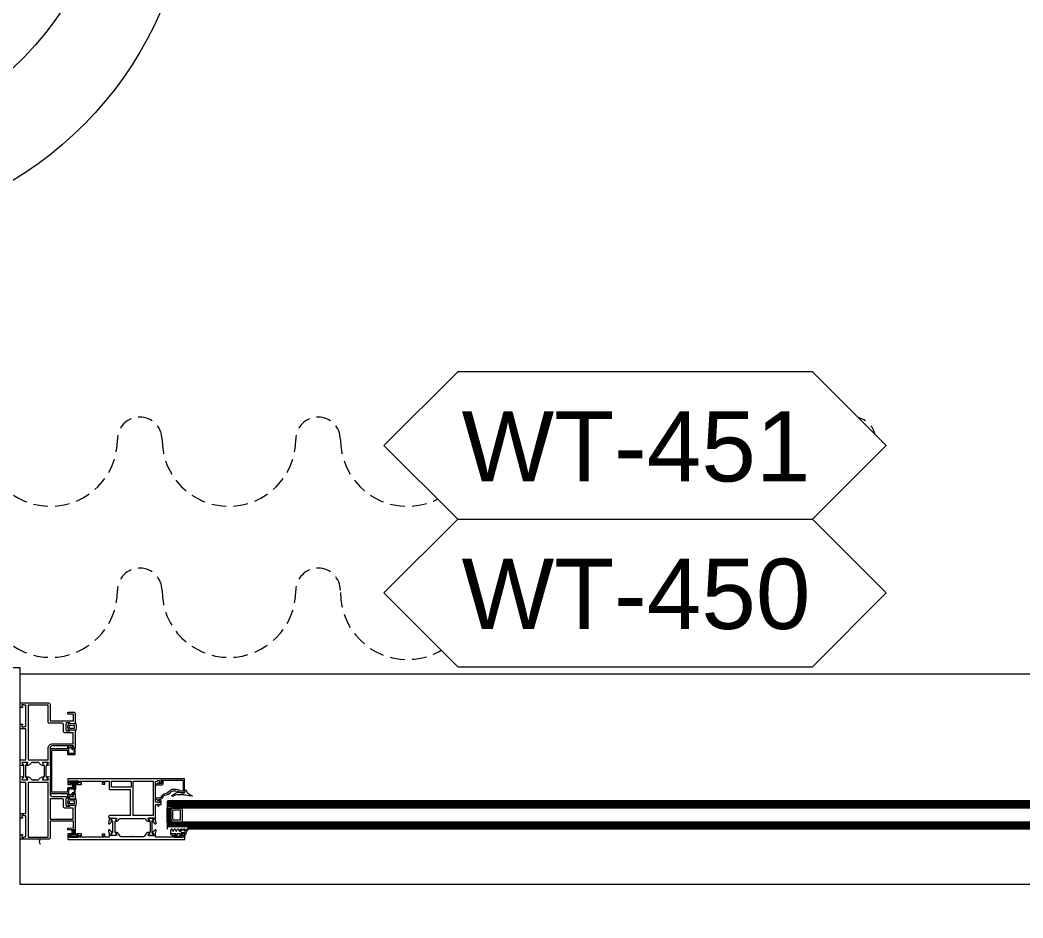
# Model space of a CAD drawing. Header units: centimetres. Extents: x 118932 to 154602, y -32682 to -23521.
# Drawn here: x 140628.7 to 140714.3, y -27081.8 to -27005.1 of the extents above; entities that cross this region are included whole.
import ezdxf

# ---------------------------------------------------------------- set-up
doc = ezdxf.new("R2010")
doc.units = ezdxf.units.CM
doc.header["$LTSCALE"] = 50
doc.header["$MEASUREMENT"] = 0
doc.linetypes.add('HIDDEN', pattern=[0.375, 0.25, -0.125])
for name, color, linetype, lineweight, true_color in [('GEN_00_BL_Yazı', 7, 'Continuous', 0, 0x4f5250), ('GEN_02_TF_Mobilya', 7, 'Continuous', 5, 0x745e3d), ('GEN_02_TF_Pencere', 7, 'Continuous', 9, 0x6093ac), ('GEN_05_ML_Alçıpan_giydirme', 7, 'Continuous', 18, 0x7ebab5), ('GEN_05_ML_Mermer', 7, 'Continuous', 9, 0x9d8692)]:
    doc.layers.add(name, color=color, linetype=linetype, lineweight=lineweight, true_color=true_color)
doc.styles.add('Arial_6', font='arial.ttf', dxfattribs={"height": 59.5325})

# ---------------------------------------------------------------- blocks, each defined once
blk = doc.blocks.new('P7_')
at = {"layer": 'GEN_02_TF_Pencere', "extrusion": (0, 0, -1)}
for p, q in [((163469.63, -16166.071, 0), (163469.63, -16166.132, 0)), ((163469.66, -16166.158, 0), (163469.96, -16166.158, 0)), ((163469.897, -16165.98, 0), (163470.061, -16165.876, 0)), ((163469.961, -16166.044, 0), (163469.921, -16166.044, 0)), ((163469.96, -16166.158, 0), (163469.961, -16166.044, 0)), ((163470.041, -16165.973, 0), (163470.04, -16166.132, 0)), ((163470.049, -16166.151, 0), (163470.049, -16166.151, 0)), ((163470.061, -16165.876, 0), (163470.311, -16165.877, 0)), ((163470.07, -16166.159, 0), (163470.3, -16166.159, 0)), ((163470.301, -16165.947, 0), (163470.071, -16165.947, 0)), ((163470.311, -16165.877, 0), (163470.474, -16165.981, 0)), ((163470.33, -16166.132, 0), (163470.331, -16165.974, 0)), ((163470.411, -16166.044, 0), (163470.41, -16166.159, 0)), ((163470.41, -16166.159, 0), (163470.805, -16166.159, 0)), ((163470.451, -16166.044, 0), (163470.411, -16166.044, 0)), ((163469.268, -16166.661, 0), (163469.446, -16166.445, 0)), ((163469.532, -16166.501, 0), (163469.32, -16166.7, 0)), ((163469.61, -16166.342, 0), (163469.61, -16166.361, 0)), ((163469.944, -16166.547, 0), (163469.69, -16166.547, 0)), ((163469.896, -16166.254, 0), (163469.71, -16166.254, 0)), ((163469.71, -16166.449, 0), (163469.896, -16166.449, 0)), ((163469.996, -16166.361, 0), (163469.996, -16166.342, 0)), ((163469.996, -16166.361, 0), (163469.996, -16166.361, 0)), ((163470.077, -16166.396, 0), (163470.038, -16166.489, 0)), ((163470.038, -16166.489, 0), (163470.038, -16166.489, 0)), ((163470.21, -16166.533, 0), (163470.132, -16166.393, 0)), ((163470.341, -16166.396, 0), (163470.286, -16166.53, 0)), ((163470.474, -16166.533, 0), (163470.396, -16166.393, 0)), ((163470.605, -16166.397, 0), (163470.55, -16166.53, 0)), ((163470.717, -16166.53, 0), (163470.662, -16166.397, 0)), ((163470.824, -16166.476, 0), (163470.792, -16166.533, 0)), ((163470.835, -16166.186, 0), (163470.835, -16166.437, 0)), ((163470.693, -16169.353, 0), (163470.681, -16169.355, 0)), ((163469.597, -16169.894, 0), (163469.635, -16169.894, 0)), ((163469.635, -16169.894, 0), (163469.635, -16169.894, 0)), ((163469.665, -16169.869, 0), (163469.665, -16169.684, 0)), ((163469.695, -16169.659, 0), (163469.956, -16169.659, 0)), ((163470.006, -16169.67, 0), (163470.025, -16169.679, 0))]:
    blk.add_line(p, q, dxfattribs=at)
at = {"layer": 'GEN_02_TF_Pencere', "linetype": 'Continuous'}
for p, q in [((163478.971, -16166.049, 0), (163478.971, -16166.559, 0)), ((163478.991, -16166.049, 0), (163478.991, -16166.559, 0)), ((163479.011, -16166.049, 0), (163479.011, -16166.559, 0)), ((163479.031, -16166.049, 0), (163479.031, -16166.559, 0)), ((163479.051, -16166.049, 0), (163479.051, -16166.559, 0)), ((163479.071, -16166.049, 0), (163479.071, -16166.559, 0)), ((163479.091, -16166.049, 0), (163479.091, -16166.559, 0)), ((163479.111, -16166.049, 0), (163479.111, -16166.559, 0)), ((163479.131, -16166.049, 0), (163479.131, -16166.559, 0)), ((163479.151, -16166.049, 0), (163479.151, -16166.559, 0)), ((163479.171, -16166.049, 0), (163479.171, -16166.559, 0)), ((163479.191, -16166.049, 0), (163479.191, -16166.559, 0)), ((163479.211, -16166.049, 0), (163479.211, -16166.559, 0)), ((163479.231, -16166.049, 0), (163479.231, -16166.559, 0)), ((163479.251, -16166.049, 0), (163479.251, -16166.559, 0)), ((163479.271, -16166.049, 0), (163479.271, -16166.559, 0)), ((163478.971, -16170.455, 0), (163478.971, -16169.945, 0)), ((163478.991, -16170.455, 0), (163478.991, -16169.945, 0)), ((163479.011, -16170.455, 0), (163479.011, -16169.945, 0)), ((163479.031, -16170.455, 0), (163479.031, -16169.945, 0)), ((163479.051, -16170.455, 0), (163479.051, -16169.945, 0)), ((163479.071, -16170.455, 0), (163479.071, -16169.945, 0)), ((163479.091, -16170.455, 0), (163479.091, -16169.945, 0)), ((163479.111, -16170.455, 0), (163479.111, -16169.945, 0)), ((163479.131, -16170.455, 0), (163479.131, -16169.945, 0)), ((163479.151, -16170.455, 0), (163479.151, -16169.945, 0)), ((163479.171, -16170.455, 0), (163479.171, -16169.945, 0)), ((163479.191, -16170.455, 0), (163479.191, -16169.945, 0)), ((163479.211, -16170.455, 0), (163479.211, -16169.945, 0)), ((163479.231, -16170.455, 0), (163479.231, -16169.945, 0)), ((163479.251, -16170.455, 0), (163479.251, -16169.945, 0)), ((163479.271, -16170.455, 0), (163479.271, -16169.945, 0))]:
    blk.add_line(p, q, dxfattribs=at)
at = {"layer": 'GEN_02_TF_Pencere'}
for p, q in [((163389.715, -16166.653, 0), (163469.274, -16166.653, 0)), ((163389.715, -16166.753, 0), (163471.145, -16166.753, 0)), ((163389.715, -16166.853, 0), (163471.145, -16166.853, 0)), ((163389.715, -16166.953, 0), (163471.145, -16166.953, 0)), ((163389.765, -16166.553, 0), (163469.357, -16166.553, 0)), ((163471.145, -16166.603, 0), (163471.095, -16166.553, 0)), ((163471.145, -16167.103, 0), (163471.145, -16166.603, 0)), ((163389.715, -16167.053, 0), (163471.145, -16167.053, 0)), ((163389.715, -16167.153, 0), (163470.77, -16167.153, 0)), ((163470.695, -16167.183, 0), (163469.845, -16167.183, 0)), ((163469.845, -16167.183, 0), (163469.845, -16168.323, 0)), ((163470.595, -16167.333, 0), (163469.995, -16167.333, 0)), ((163469.995, -16167.333, 0), (163469.995, -16168.173, 0)), ((163470.695, -16167.433, 0), (163470.595, -16167.333, 0)), ((163470.845, -16167.333, 0), (163470.695, -16167.183, 0)), ((163470.695, -16168.073, 0), (163470.695, -16167.433, 0)), ((163470.92, -16167.303, 0), (163470.77, -16167.153, 0)), ((163470.77, -16167.153, 0), (163471.145, -16167.153, 0)), ((163470.785, -16167.168, 0), (163470.785, -16167.153, 0)), ((163470.825, -16167.208, 0), (163470.825, -16167.153, 0)), ((163470.845, -16168.173, 0), (163470.845, -16167.333, 0)), ((163470.865, -16167.248, 0), (163470.865, -16167.153, 0)), ((163470.905, -16167.288, 0), (163470.905, -16167.153, 0)), ((163470.92, -16168.203, 0), (163470.92, -16167.303, 0)), ((163470.945, -16168.353, 0), (163470.945, -16167.153, 0)), ((163470.985, -16168.353, 0), (163470.985, -16167.153, 0)), ((163471.025, -16168.353, 0), (163471.025, -16167.153, 0)), ((163471.065, -16168.353, 0), (163471.065, -16167.153, 0)), ((163471.095, -16167.153, 0), (163471.145, -16167.103, 0)), ((163471.105, -16168.353, 0), (163471.105, -16167.153, 0)), ((163471.145, -16167.153, 0), (163471.145, -16168.353, 0)), ((163471.145, -16168.353, 0), (163471.145, -16167.153, 0)), ((163389.715, -16168.353, 0), (163470.77, -16168.353, 0)), ((163389.715, -16168.453, 0), (163471.145, -16168.453, 0)), ((163389.715, -16168.553, 0), (163471.145, -16168.553, 0)), ((163389.715, -16168.653, 0), (163471.145, -16168.653, 0)), ((163469.845, -16168.323, 0), (163470.695, -16168.323, 0)), ((163469.995, -16168.173, 0), (163470.595, -16168.173, 0)), ((163470.595, -16168.173, 0), (163470.695, -16168.073, 0)), ((163470.695, -16168.323, 0), (163470.845, -16168.173, 0)), ((163470.77, -16168.353, 0), (163470.92, -16168.203, 0)), ((163471.145, -16168.353, 0), (163470.77, -16168.353, 0)), ((163470.785, -16168.353, 0), (163470.785, -16168.338, 0)), ((163470.825, -16168.353, 0), (163470.825, -16168.298, 0)), ((163470.865, -16168.353, 0), (163470.865, -16168.258, 0)), ((163470.905, -16168.353, 0), (163470.905, -16168.218, 0)), ((163471.145, -16168.403, 0), (163471.095, -16168.353, 0)), ((163471.145, -16168.353, 0), (163471.145, -16168.353, 0)), ((163471.145, -16168.903, 0), (163471.145, -16168.403, 0)), ((163389.715, -16168.753, 0), (163471.145, -16168.753, 0)), ((163389.715, -16168.853, 0), (163471.145, -16168.853, 0)), ((163389.765, -16168.953, 0), (163471.095, -16168.953, 0)), ((163471.095, -16168.953, 0), (163471.145, -16168.903, 0))]:
    blk.add_line(p, q, dxfattribs=at)
at = {"layer": 'GEN_02_TF_Pencere', "elevation": 0}
for points in [[(163479.615, -16165.651), (163469.675, -16165.651, 0.414214), (163469.645, -16165.681), (163469.645, -16166.121, 0.414214), (163469.675, -16166.151), (163469.875, -16166.151, 0.414214), (163469.945, -16166.081, 0.414214), (163469.915, -16166.051), (163469.835, -16166.051, -0.414214), (163469.785, -16166.001), (163469.785, -16165.881, -0.414214), (163469.835, -16165.831), (163470.505, -16165.831, -0.414214), (163470.555, -16165.881), (163470.555, -16166.001, -0.414214), (163470.505, -16166.051), (163470.425, -16166.051, 0.414214), (163470.395, -16166.081, 0.414214), (163470.465, -16166.151), (163470.775, -16166.151, 0.414214), (163470.825, -16166.101), (163470.825, -16166.081, 0.414214), (163470.795, -16166.051), (163470.725, -16166.051, -0.414214), (163470.695, -16166.021), (163470.695, -16165.851), (163472.115, -16165.851, -0.414214), (163472.145, -16165.881), (163472.145, -16166.152), (163472.075, -16166.412, 0.700075), (163472.183, -16166.488), (163472.201, -16166.475), (163472.372, -16166.302, 0.617785), (163472.356, -16166.242, -0.283333), (163472.334, -16166.22), (163472.283, -16166.036), (163472.283, -16166.018, -0.673162), (163472.334, -16165.997, 0.202354), (163472.356, -16166.006), (163472.743, -16166.006, -0.415901), (163472.773, -16166.036), (163472.773, -16166.058, -0.137872), (163472.768, -16166.073), (163472.675, -16166.226, 0.585714), (163472.692, -16166.256), (163472.835, -16166.256, 0.30109), (163472.92, -16166.208), (163473.079, -16165.948, -0.261413), (163473.164, -16165.901), (163473.988, -16165.901), (163474.01, -16165.939), (163474.032, -16165.901), (163474.09, -16165.901, 1), (163474.15, -16165.901), (163474.23, -16165.901, 1), (163474.29, -16165.901), (163475.076, -16165.901, -0.261413), (163475.161, -16165.948), (163475.32, -16166.208, 0.261381), (163475.405, -16166.256), (163475.548, -16166.256, 0.585524), (163475.565, -16166.226), (163475.472, -16166.073, -0.137707), (163475.468, -16166.058), (163475.468, -16166.036, -0.414214), (163475.498, -16166.006), (163475.885, -16166.006, 0.202488), (163475.906, -16165.997, -0.673126), (163475.958, -16166.018), (163475.958, -16166.036), (163475.907, -16166.22, -0.283536), (163475.884, -16166.242, 0.617796), (163475.868, -16166.302), (163476.039, -16166.475), (163476.057, -16166.488, 0.700399), (163476.165, -16166.412), (163476.095, -16166.152), (163476.095, -16165.881, -0.414214), (163476.125, -16165.851), (163476.445, -16165.851, -0.414214), (163476.475, -16165.881), (163476.475, -16166.091, 0.414214), (163476.505, -16166.121), (163476.665, -16166.121, 0.414214), (163476.695, -16166.091), (163476.695, -16166.031, 0.414214), (163476.665, -16166.001), (163476.595, -16166.001), (163476.595, -16165.851), (163478.595, -16165.851), (163478.595, -16166.001), (163478.495, -16166.001, 0.414214), (163478.465, -16166.031), (163478.465, -16166.101, 0.414214), (163478.515, -16166.151), (163478.825, -16166.151, 0.414214), (163478.895, -16166.081, 0.414214), (163478.865, -16166.051), (163478.785, -16166.051, -0.414214), (163478.735, -16166.001), (163478.735, -16165.881, -0.414214), (163478.785, -16165.831), (163479.455, -16165.831, -0.414214), (163479.505, -16165.881), (163479.505, -16166.001, -0.414214), (163479.455, -16166.051), (163479.375, -16166.051, 0.414214), (163479.345, -16166.081, 0.414214), (163479.415, -16166.151), (163479.615, -16166.151, 0.414214), (163479.645, -16166.121), (163479.645, -16165.681, 0.414214), (163479.615, -16165.651)], [(163472.613, -16167.168), (163472.613, -16166.321, -0.131653), (163472.629, -16166.261), (163472.733, -16166.081), (163472.733, -16166.045, 0.414213), (163472.693, -16166.005), (163472.353, -16166.005, 0.414214), (163472.313, -16166.045), (163472.313, -16166.081), (163472.417, -16166.261, -0.131652), (163472.433, -16166.321), (163472.433, -16167.168, -0.131652), (163472.417, -16167.228), (163472.313, -16167.408), (163472.313, -16167.445, 0.414214), (163472.353, -16167.485), (163472.693, -16167.485, 0.414213), (163472.733, -16167.445), (163472.733, -16167.408), (163472.629, -16167.228, -0.131652), (163472.613, -16167.168)], [(163475.609, -16167.17), (163475.609, -16166.322, 0.131653), (163475.593, -16166.262), (163475.489, -16166.082), (163475.489, -16166.046, -0.414213), (163475.529, -16166.006), (163475.869, -16166.006, -0.414214), (163475.909, -16166.046), (163475.909, -16166.082), (163475.805, -16166.262, 0.131652), (163475.789, -16166.322), (163475.789, -16167.17, 0.131652), (163475.805, -16167.23), (163475.909, -16167.41), (163475.909, -16167.446, -0.414214), (163475.869, -16167.486), (163475.529, -16167.486, -0.414213), (163475.489, -16167.446), (163475.489, -16167.41), (163475.593, -16167.23, 0.131652), (163475.609, -16167.17)], [(163483.215, -16167.883), (163483.215, -16170.514, 0.414214), (163483.245, -16170.544), (163483.685, -16170.544, -0.414214), (163483.715, -16170.574), (163483.715, -16170.852), (163483.715, -16171.011), (163483.477, -16171.032, -0.957329), (163483.472, -16170.992, 0.267761), (163483.487, -16170.979), (163483.545, -16170.82, 0.843081), (163483.535, -16170.762), (163483.084, -16170.762, 0.577366), (163483.058, -16170.807), (163483.149, -16170.964, 0.182697), (163483.16, -16170.973, -0.849744), (163483.153, -16171.012), (163483.061, -16171.012, -0.267944), (163482.801, -16170.862), (163482.772, -16170.812, 0.267966), (163482.686, -16170.762), (163482.6, -16170.762, -1), (163482.54, -16170.762), (163482.46, -16170.762, -1), (163482.4, -16170.762), (163482.342, -16170.762), (163482.32, -16170.8), (163482.298, -16170.762), (163482.175, -16170.762, 0.267964), (163482.088, -16170.812), (163482.059, -16170.862, -0.267944), (163481.8, -16171.012), (163481.707, -16171.012, -0.849637), (163481.701, -16170.973, 0.182928), (163481.712, -16170.964), (163481.803, -16170.807, 0.577366), (163481.777, -16170.762), (163481.325, -16170.762, 0.843087), (163481.315, -16170.82), (163481.373, -16170.979, 0.268123), (163481.388, -16170.992, -0.957545), (163481.383, -16171.032), (163481.083, -16171.006, -0.493156), (163481.066, -16170.979), (163481.097, -16170.895, -0.312805), (163481.116, -16170.882, 0.41134), (163481.145, -16170.852), (163481.145, -16169.548, 0.414214), (163480.945, -16169.348), (163479.174, -16169.348, 0.414214), (163479.144, -16169.378), (163479.194, -16169.518, -0.414214), (163479.164, -16169.548), (163479.024, -16169.548, -0.414214), (163478.994, -16169.518), (163478.994, -16169.168, -0.399096), (163479.042, -16169.118), (163479.415, -16169.098, -0.429495), (163479.447, -16169.128), (163479.447, -16169.148, 0.414214), (163479.497, -16169.198), (163479.695, -16169.198, 0.414214), (163479.795, -16169.098), (163479.795, -16168.598, 0.414214), (163479.695, -16168.498), (163479.497, -16168.498, 0.414214), (163479.447, -16168.548), (163479.447, -16168.568, -0.429487), (163479.416, -16168.598), (163479.042, -16168.579, -0.399104), (163478.994, -16168.529), (163478.994, -16166.583, -0.414214), (163479.094, -16166.483), (163479.615, -16166.483, -0.414214), (163479.645, -16166.513), (163479.645, -16166.603, -0.400696), (163479.617, -16166.633), (163479.183, -16166.653, 0.400696), (163479.154, -16166.683), (163479.154, -16167.193, 0.414214), (163479.184, -16167.223), (163481.115, -16167.223, 0.414214), (163481.145, -16167.193), (163481.145, -16165.833, -0.414214), (163481.295, -16165.683), (163483.685, -16165.683, -0.414214), (163483.715, -16165.713), (163483.715, -16165.933, -0.414214), (163483.565, -16166.083), (163483.535, -16166.083, -0.414214), (163483.515, -16166.063), (163483.515, -16166.012, -0.36604), (163483.54, -16165.982, 0.365984), (163483.565, -16165.953), (163483.565, -16165.863, 0.414214), (163483.535, -16165.833), (163483.425, -16165.833, 0.367429), (163483.396, -16165.858, -0.364526), (163483.366, -16165.883), (163483.245, -16165.883, 0.414214), (163483.215, -16165.913), (163483.215, -16166.753), (163483.185, -16166.783), (163483.215, -16166.813), (163483.215, -16167.653, 0.414214), (163483.245, -16167.683), (163483.366, -16167.683, -0.364526), (163483.396, -16167.708, 0.367429), (163483.425, -16167.733), (163483.535, -16167.733, 0.414214), (163483.565, -16167.703), (163483.565, -16167.613, 0.365984), (163483.54, -16167.583, -0.36604), (163483.515, -16167.554), (163483.515, -16167.503, -0.414214), (163483.535, -16167.483), (163483.565, -16167.483, -0.414214), (163483.715, -16167.633), (163483.715, -16167.803, -0.414214), (163483.635, -16167.883), (163483.215, -16167.883)], [(163471.675, -16170.854), (163479.615, -16170.859, 0.198912), (163479.636, -16170.85, 0.198912), (163479.645, -16170.829), (163479.645, -16170.389, 0.414214), (163479.615, -16170.359), (163479.415, -16170.359, 0.414214), (163479.345, -16170.429, 0.414214), (163479.375, -16170.459), (163479.455, -16170.459, -0.414214), (163479.505, -16170.509), (163479.505, -16170.629, -0.414214), (163479.455, -16170.679), (163478.785, -16170.679, -0.414214), (163478.735, -16170.629), (163478.735, -16170.509, -0.414214), (163478.785, -16170.459), (163478.865, -16170.459, 0.414214), (163478.895, -16170.429, 0.414214), (163478.825, -16170.359), (163478.515, -16170.358, 0.414214), (163478.465, -16170.408), (163478.465, -16170.478, 0.414214), (163478.495, -16170.508), (163478.595, -16170.508), (163478.595, -16170.658), (163476.595, -16170.657), (163476.595, -16170.507), (163476.665, -16170.507, 0.414214), (163476.695, -16170.477), (163476.695, -16170.417, 0.414214), (163476.665, -16170.387), (163476.505, -16170.387, 0.414214), (163476.475, -16170.417), (163476.475, -16170.627, -0.414214), (163476.445, -16170.657), (163476.095, -16170.657), (163476.095, -16169.957, 0.414213), (163476.065, -16169.927), (163474.295, -16169.926), (163474.296, -16168.846), (163474.266, -16168.816), (163474.296, -16168.786), (163474.297, -16167.706), (163476.046, -16167.707, 0.414277), (163476.146, -16167.607), (163476.146, -16167.572, 0.339312), (163476.132, -16167.553), (163476.112, -16167.547, -0.339802), (163476.097, -16167.528), (163476.097, -16167.341), (163476.167, -16167.08, 0.700085), (163476.059, -16167.005), (163476.041, -16167.018), (163475.87, -16167.19, 0.617948), (163475.886, -16167.25, -0.283637), (163475.908, -16167.272), (163475.959, -16167.456), (163475.959, -16167.475, -0.673161), (163475.908, -16167.496, 0.202488), (163475.886, -16167.486), (163475.499, -16167.486, -0.414214), (163475.469, -16167.456), (163475.469, -16167.435, -0.137872), (163475.474, -16167.419), (163475.567, -16167.267, 0.585524), (163475.55, -16167.236), (163475.407, -16167.236, 0.261413), (163475.322, -16167.284), (163475.246, -16167.408, -0.261413), (163475.161, -16167.456), (163474.254, -16167.456), (163473.083, -16167.455, -0.261413), (163472.998, -16167.407), (163472.922, -16167.283, 0.261413), (163472.837, -16167.235), (163472.694, -16167.235, 0.585524), (163472.677, -16167.265), (163472.77, -16167.417, -0.137872), (163472.774, -16167.433), (163472.774, -16167.455, -0.414214), (163472.744, -16167.485), (163472.357, -16167.484, 0.202488), (163472.336, -16167.493, -0.673161), (163472.284, -16167.473), (163472.284, -16167.454), (163472.336, -16167.27, -0.283637), (163472.358, -16167.248, 0.617948), (163472.374, -16167.188), (163472.203, -16167.015), (163472.185, -16167.003, 0.700085), (163472.077, -16167.078), (163472.147, -16167.339), (163472.146, -16168.625, -0.414214), (163472.116, -16168.655), (163471.976, -16168.655, -0.414214), (163471.946, -16168.625), (163471.946, -16168.535, 0.463003), (163471.912, -16168.505, 0.372825), (163471.826, -16168.604), (163471.826, -16168.625, -0.414214), (163471.796, -16168.655), (163471.726, -16168.654, 0.414214), (163471.646, -16168.734), (163471.646, -16168.904, 0.414214), (163471.796, -16169.055), (163471.816, -16169.055, 0.414214), (163471.846, -16169.025), (163471.846, -16168.984, 0.380812), (163471.821, -16168.954, -0.365977), (163471.796, -16168.925), (163471.796, -16168.835, -0.414214), (163471.826, -16168.805), (163471.936, -16168.805, -0.365977), (163471.966, -16168.83, 0.369187), (163471.995, -16168.855), (163472.116, -16168.855, -0.414214), (163472.146, -16168.885), (163472.146, -16169.725), (163472.176, -16169.755), (163472.146, -16169.785), (163472.145, -16170.625, -0.414214), (163472.115, -16170.655), (163471.994, -16170.655, 0.365995), (163471.965, -16170.68, -0.365977), (163471.935, -16170.705), (163471.825, -16170.705, -0.414214), (163471.795, -16170.675), (163471.795, -16170.585, -0.374045), (163471.82, -16170.555, 0.366034), (163471.845, -16170.525), (163471.845, -16170.485, 0.414214), (163471.815, -16170.455), (163471.795, -16170.455, 0.414214), (163471.645, -16170.604), (163471.645, -16170.824, 0.414214), (163471.675, -16170.854)], [(163481.145, -16169.118), (163481.145, -16167.433, 0.414189), (163481.115, -16167.403), (163479.204, -16167.403, 0.414238), (163479.174, -16167.433), (163479.174, -16168.318, 0.414214), (163479.204, -16168.348), (163479.895, -16168.348, -0.414214), (163479.995, -16168.448), (163479.995, -16169.048, 0.414214), (163480.095, -16169.148), (163481.115, -16169.148, 0.414214), (163481.145, -16169.118)], [(163478.994, -16168.411, 0.064394), (163478.91, -16168.619, 0.064394), (163478.883, -16168.842, 0.129325), (163478.994, -16169.273), (163478.994, -16169.123, -0.399528), (163479.023, -16169.093), (163479.436, -16169.072, -0.414214), (163479.466, -16169.102), (163479.466, -16169.13, 0.414214), (163479.496, -16169.16), (163479.503, -16169.16, 0.295923), (163479.595, -16169.101, 0.104809), (163479.65, -16168.842, 0.104809), (163479.595, -16168.583, 0.295923), (163479.503, -16168.523), (163479.496, -16168.523, 0.414214), (163479.466, -16168.553), (163479.466, -16168.582, -0.414214), (163479.436, -16168.612), (163479.023, -16168.591, -0.399528), (163478.994, -16168.561), (163478.994, -16168.411)], [(163479.136, -16168.697), (163479.46, -16168.713, -0.337036), (163479.488, -16168.736, -0.054259), (163479.5, -16168.841, -0.054259), (163479.488, -16168.947, -0.337036), (163479.461, -16168.97), (163479.136, -16168.987, -0.32284), (163479.106, -16168.968, -0.093955), (163479.083, -16168.842, -0.093955), (163479.106, -16168.716, -0.32284), (163479.136, -16168.697)], [(163469.695, -16170.859), (163471.615, -16170.859, 0.41421), (163471.645, -16170.829), (163471.645, -16170.769, 0.41421), (163471.615, -16170.739), (163471.595, -16170.739), (163471.595, -16170.439), (163471.865, -16170.439), (163471.885, -16170.474, 0.414213), (163471.926, -16170.485), (163472.097, -16170.386, 0.767327), (163472.079, -16170.319), (163471.575, -16170.319, 0.414213), (163471.475, -16170.419), (163471.475, -16170.689, -0.414213), (163471.425, -16170.739), (163469.835, -16170.739, -0.414213), (163469.785, -16170.689), (163469.785, -16169.829, -0.414213), (163469.835, -16169.779), (163469.887, -16169.779, -0.127549), (163469.921, -16169.788, 0.13898), (163470.516, -16169.928), (163470.664, -16169.928, 0.215322), (163470.904, -16169.819, -0.168624), (163471.361, -16169.561, 0.197358), (163471.566, -16169.43), (163471.674, -16169.276, -0.244575), (163471.821, -16169.199), (163472.101, -16169.199, 0.767327), (163472.128, -16169.097), (163471.93, -16168.983, 0.577351), (163471.885, -16169.009), (163471.885, -16169.079), (163471.821, -16169.079, 0.244575), (163471.576, -16169.207), (163471.468, -16169.361, -0.197358), (163471.34, -16169.443, 0.168624), (163470.814, -16169.74, -0.215322), (163470.664, -16169.808), (163470.418, -16169.808, -0.114883), (163469.981, -16169.684, 0.126996), (163469.884, -16169.659), (163469.695, -16169.659, 0.414213), (163469.665, -16169.689), (163469.665, -16170.829, 0.414213), (163469.695, -16170.859)], [(163479.649, -16169.39, 0.198912), (163479.64, -16169.368, 0.198912), (163479.619, -16169.36), (163479.208, -16169.36, 0.518649), (163479.18, -16169.4), (163479.223, -16169.519, -0.518649), (163479.195, -16169.56), (163479.028, -16169.56, 0.414214), (163478.998, -16169.59), (163478.998, -16170.05, 0.414214), (163479.028, -16170.08), (163479.619, -16170.08, 0.414214), (163479.649, -16170.05), (163479.649, -16169.71), (163480.998, -16169.71), (163480.998, -16171.495), (163480.998, -16173.28), (163479.649, -16173.28), (163479.649, -16172.94, 0.414214), (163479.619, -16172.91), (163479.028, -16172.91, 0.414214), (163478.998, -16172.94), (163478.998, -16173.4, 0.414214), (163479.028, -16173.43), (163479.195, -16173.43, -0.518649), (163479.223, -16173.47), (163479.18, -16173.59, 0.518649), (163479.208, -16173.63), (163479.619, -16173.63, 0.414214), (163479.649, -16173.6), (163479.649, -16173.43, -0.414214), (163479.679, -16173.4), (163481.088, -16173.4, 0.414214), (163481.118, -16173.37), (163481.118, -16171.495), (163481.118, -16169.62, 0.414214), (163481.088, -16169.59), (163479.679, -16169.59, -0.414214), (163479.649, -16169.56), (163479.649, -16169.39)], [(163479.541, -16169.488, -0.190395), (163479.549, -16169.509), (163479.549, -16169.95, -0.414214), (163479.519, -16169.98), (163479.128, -16169.98, -0.414214), (163479.098, -16169.95), (163479.098, -16169.69, -0.414214), (163479.128, -16169.66), (163479.168, -16169.66, 0.505029), (163479.311, -16169.465), (163479.521, -16169.479, -0.190395), (163479.541, -16169.488)], [(163474.224, -16170.134, -0.198912), (163474.245, -16170.126), (163475.865, -16170.126, -0.414214), (163475.895, -16170.156), (163475.895, -16170.627, -0.414214), (163475.865, -16170.657), (163474.245, -16170.656, -0.414214), (163474.215, -16170.626), (163474.215, -16170.156, -0.198912), (163474.224, -16170.134)], [(163481.657, -16171.926), (163481.657, -16171.078, -0.131652), (163481.673, -16171.018), (163481.777, -16170.838), (163481.777, -16170.802, 0.414214), (163481.737, -16170.762), (163481.397, -16170.762, 0.414214), (163481.357, -16170.802), (163481.357, -16170.838), (163481.46, -16171.018, -0.131652), (163481.477, -16171.078), (163481.477, -16171.926, -0.131652), (163481.46, -16171.986), (163481.357, -16172.166), (163481.357, -16172.202, 0.414214), (163481.397, -16172.242), (163481.737, -16172.242, 0.414214), (163481.777, -16172.202), (163481.777, -16172.166), (163481.673, -16171.986, -0.131652), (163481.657, -16171.926)], [(163483.415, -16171.926), (163483.415, -16171.078, -0.131652), (163483.431, -16171.018), (163483.535, -16170.838), (163483.535, -16170.802, 0.414214), (163483.495, -16170.762), (163483.155, -16170.762, 0.414214), (163483.115, -16170.802), (163483.115, -16170.838), (163483.219, -16171.018, -0.131652), (163483.235, -16171.078), (163483.235, -16171.926, -0.131652), (163483.219, -16171.986), (163483.115, -16172.166), (163483.115, -16172.202, 0.414214), (163483.155, -16172.242), (163483.495, -16172.242, 0.414214), (163483.535, -16172.202), (163483.535, -16172.166), (163483.431, -16171.986, -0.131652), (163483.415, -16171.926)], [(163483.685, -16177.325), (163481.295, -16177.325, -0.414214), (163481.145, -16177.175), (163481.145, -16175.815, 0.414214), (163481.115, -16175.785), (163479.184, -16175.785, 0.414214), (163479.154, -16175.815), (163479.154, -16176.325, 0.400696), (163479.183, -16176.355), (163479.617, -16176.375, -0.400696), (163479.645, -16176.405), (163479.645, -16176.495, -0.414214), (163479.615, -16176.525), (163479.094, -16176.525, -0.414214), (163478.994, -16176.425), (163478.994, -16175.604, -0.399104), (163479.042, -16175.554), (163479.416, -16175.535, -0.429487), (163479.447, -16175.565), (163479.447, -16175.585, 0.414214), (163479.497, -16175.635), (163479.695, -16175.635, 0.414214), (163479.795, -16175.535), (163479.795, -16175.035, 0.414214), (163479.695, -16174.935), (163479.497, -16174.935, 0.414214), (163479.447, -16174.985), (163479.447, -16175.005, -0.429495), (163479.415, -16175.035), (163479.042, -16175.015, -0.399096), (163478.994, -16174.965), (163478.994, -16173.489, -0.414214), (163479.024, -16173.459), (163479.162, -16173.459, -0.518649), (163479.191, -16173.499), (163479.148, -16173.619, 0.518649), (163479.176, -16173.659), (163480.945, -16173.659, 0.414214), (163481.145, -16173.459), (163481.145, -16172.156, 0.41134), (163481.116, -16172.126, -0.312805), (163481.097, -16172.113), (163481.066, -16172.029, -0.493156), (163481.083, -16172.002), (163481.383, -16171.976, -0.957545), (163481.388, -16172.016, 0.268123), (163481.373, -16172.028), (163481.315, -16172.188, 0.843087), (163481.325, -16172.246), (163481.777, -16172.246, 0.577366), (163481.803, -16172.201), (163481.712, -16172.044, 0.182928), (163481.701, -16172.035, -0.849637), (163481.707, -16171.996), (163481.8, -16171.996, -0.267944), (163482.059, -16172.146), (163482.088, -16172.196, 0.267964), (163482.175, -16172.246), (163482.298, -16172.246), (163482.32, -16172.208), (163482.342, -16172.246), (163482.4, -16172.246, -1), (163482.46, -16172.246), (163482.54, -16172.246, -1), (163482.6, -16172.246), (163482.686, -16172.246, 0.267966), (163482.772, -16172.196), (163482.801, -16172.146, -0.267944), (163483.061, -16171.996), (163483.153, -16171.996, -0.849744), (163483.16, -16172.035, 0.182697), (163483.149, -16172.044), (163483.058, -16172.201, 0.577366), (163483.084, -16172.246), (163483.535, -16172.246, 0.843081), (163483.545, -16172.188), (163483.487, -16172.028, 0.267761), (163483.472, -16172.016, -0.957329), (163483.477, -16171.976), (163483.715, -16171.997), (163483.715, -16172.156), (163483.715, -16172.434, -0.414214), (163483.685, -16172.464), (163483.245, -16172.464, 0.414214), (163483.215, -16172.494), (163483.215, -16175.125), (163483.635, -16175.125, -0.414214), (163483.715, -16175.205), (163483.715, -16175.375, -0.414214), (163483.565, -16175.525), (163483.535, -16175.525, -0.414214), (163483.515, -16175.505), (163483.515, -16175.454, -0.36604), (163483.54, -16175.425, 0.365984), (163483.565, -16175.395), (163483.565, -16175.305, 0.414214), (163483.535, -16175.275), (163483.425, -16175.275, 0.367429), (163483.396, -16175.3, -0.364526), (163483.366, -16175.325), (163483.245, -16175.325, 0.414214), (163483.215, -16175.355), (163483.215, -16176.195), (163483.185, -16176.225), (163483.215, -16176.255), (163483.215, -16177.095, 0.414214), (163483.245, -16177.125), (163483.366, -16177.125, -0.364526), (163483.396, -16177.15, 0.367429), (163483.425, -16177.175), (163483.535, -16177.175, 0.414214), (163483.565, -16177.145), (163483.565, -16177.055, 0.365984), (163483.54, -16177.025, -0.36604), (163483.515, -16176.996), (163483.515, -16176.945, -0.414214), (163483.535, -16176.925), (163483.565, -16176.925, -0.414214), (163483.715, -16177.075), (163483.715, -16177.295, -0.414214), (163483.685, -16177.325)], [(163479.549, -16173.04), (163479.549, -16173.481, -0.395113), (163479.521, -16173.511), (163479.311, -16173.525, 0.505029), (163479.168, -16173.33), (163479.128, -16173.33, -0.414214), (163479.098, -16173.3), (163479.098, -16173.04, -0.414214), (163479.128, -16173.01), (163479.519, -16173.01, -0.414214), (163479.549, -16173.04)], [(163481.325, -16177.145), (163483.035, -16177.145), (163483.035, -16172.464), (163481.325, -16172.464), (163481.325, -16173.459, -0.414214), (163480.945, -16173.839), (163479.204, -16173.839, 0.414214), (163479.174, -16173.869), (163479.174, -16174.755, 0.414214), (163479.204, -16174.785), (163479.895, -16174.785, -0.414214), (163479.995, -16174.885), (163479.995, -16175.485, 0.414214), (163480.095, -16175.585), (163481.225, -16175.585, -0.414214), (163481.325, -16175.685), (163481.325, -16177.145)], [(163478.994, -16174.847, 0.064394), (163478.91, -16175.055, 0.064394), (163478.883, -16175.278, 0.129325), (163478.994, -16175.709), (163478.994, -16175.559, -0.399528), (163479.023, -16175.529), (163479.436, -16175.508, -0.414214), (163479.466, -16175.538), (163479.466, -16175.566, 0.414214), (163479.496, -16175.596), (163479.503, -16175.596, 0.295923), (163479.595, -16175.537, 0.104809), (163479.65, -16175.278, 0.104809), (163479.595, -16175.019, 0.295923), (163479.503, -16174.96), (163479.496, -16174.96, 0.414214), (163479.466, -16174.99), (163479.466, -16175.018, -0.414214), (163479.436, -16175.048), (163479.023, -16175.027, -0.399528), (163478.994, -16174.997), (163478.994, -16174.847)], [(163479.136, -16175.133), (163479.46, -16175.149, -0.337036), (163479.488, -16175.173, -0.054259), (163479.5, -16175.278, -0.054259), (163479.488, -16175.383, -0.337036), (163479.461, -16175.406), (163479.136, -16175.423, -0.32284), (163479.106, -16175.404, -0.093955), (163479.083, -16175.278, -0.093955), (163479.106, -16175.152, -0.32284), (163479.136, -16175.133)]]:
    blk.add_lwpolyline(points, format="xyb", close=True, dxfattribs=at)
at = {"layer": 'GEN_02_TF_Pencere', "linetype": 'Continuous', "elevation": 0}
for points in [[(163478.781, -16166.049), (163479.461, -16166.049), (163479.461, -16165.959), (163478.781, -16165.959), (163478.781, -16166.049)], [(163479.461, -16170.455), (163478.781, -16170.455), (163478.781, -16170.545), (163479.461, -16170.545), (163479.461, -16170.455)]]:
    blk.add_lwpolyline(points, close=True, dxfattribs=at)
at = {"layer": 'GEN_02_TF_Pencere', "elevation": 0}
for points in [[(163483.035, -16170.544), (163483.035, -16165.863), (163481.325, -16165.863), (163481.325, -16170.544), (163483.035, -16170.544)], [(163474.055, -16170.656), (163472.345, -16170.655), (163472.347, -16167.704), (163474.057, -16167.705), (163474.055, -16170.656)]]:
    blk.add_lwpolyline(points, close=True, dxfattribs=at)
at = {"layer": 'GEN_02_TF_Pencere'}
blk.add_arc((163481.744, -16165.479, 0), 0.332, 322.14422, 37.85578, dxfattribs=at)
for centre, major_axis, start_param, end_param in [((163465.275, -16165.541, 0), (-4.337, 0), 2.949895, 3.003759), ((163469.6, -16166.071, 0), (-0.03, 0), 3.140437, 6.105223), ((163469.66, -16166.132, 0), (-0.03, 0), -0.001157, 1.56964), ((163469.921, -16166.009, 0), (-0.04, 0), -0.948289, 1.56964), ((163470.07, -16166.132, 0), (0.03, 0), 3.140439, 3.925836), ((163470.071, -16165.973, 0), (-0.03, 0), 4.711233, 6.282031), ((163470.07, -16166.132, 0), (0.03, 0), 3.925836, 4.711232), ((163470.3, -16166.132, 0), (0.03, 0), 4.711232, 6.282029), ((163470.301, -16165.974, 0), (0.03, 0), -0.001157, 1.56964), ((163470.451, -16166.009, 0), (0.04, 0), 4.711234, 7.229163), ((163470.805, -16166.186, 0), (-0.03, 0), 3.140437, 4.711235), ((163469.296, -16166.678, 0), (-0.0344, 0), -0.614619, 2.340265), ((163469.042, -16166.186, 0), (-0.5, 0), 2.512106, 2.949893), ((163469.566, -16166.534, 0), (-0.0509, 0), 3.745027, 5.454025), ((163469.69, -16166.459, 0), (0.1, 0), 3.745027, 4.711234), ((163469.71, -16166.342, 0), (-0.1, 0), 4.711232, 6.28203), ((163469.71, -16166.361, 0), (0.1, 0), 3.140436, 4.711234), ((163469.896, -16166.342, 0), (-0.1, 0), 3.140436, 4.711234), ((163469.896, -16166.361, 0), (-0.1, 0), 1.569641, 3.140438), ((163469.944, -16166.459, 0), (0.1, 0), 4.711235, 5.320589), ((163469.944, -16166.459, 0), (-0.1, 0), 2.178997, 2.788351), ((163470.105, -16166.405, 0), (-0.03, 0), 3.628945, 5.929947), ((163470.247, -16166.517, 0), (-0.0413, 0), 0.458705, 2.776142), ((163470.37, -16166.406, 0), (0.03, 0), 0.487351, 2.788352), ((163470.511, -16166.517, 0), (-0.0413, 0), 0.458704, 2.776141), ((163470.633, -16166.406, 0), (-0.03, 0), 3.490789, 5.931679), ((163470.755, -16166.517, 0), (0.0413, 0), 3.504733, 5.82217), ((163470.735, -16166.437, 0), (-0.1, 0), 2.680578, 3.140437)]:
    blk.add_ellipse(centre, major_axis=major_axis, ratio=0.881548, start_param=start_param, end_param=end_param, dxfattribs=at)
at = {"layer": 'GEN_02_TF_Pencere', "extrusion": (0, 0, -1)}
for centre, major_axis, start_param, end_param in [((163469.029, -16169.38, 0), (0.03, 0), 3.142037, 4.994419), ((163469.029, -16169.38, 0), (-0.03, 0), -1.226961, -0.000036), ((163468.871, -16169.926, 0), (-0.64, 0), 1.805526, 2.955356), ((163467.217, -16176.63, 0), (-8.856, 0), 1.777943, 1.838474), ((163470.01, -16168.218, 0), (1.549, 0), 1.378609, 1.866448), ((163470.144, -16168.768, 0), (0.88, 0), 0.944914, 1.386057), ((163468.398, -16167.177, 0), (-3.543, 0), 3.990064, 4.134382), ((163470.691, -16169.386, 0), (-0.0382, 0), 0.629084, 1.300082), ((163470.693, -16169.395, 0), (0.05, 0), -1.570583, 0.325144), ((163469.597, -16169.81, 0), (0.1, 0), 1.570967, 2.940044), ((163469.635, -16169.869, 0), (-0.03, 0), 3.141594, 4.712388), ((163469.695, -16169.684, 0), (-0.03, 0), 0.000001, 1.570795), ((163469.956, -16169.743, 0), (-0.1, 0), 1.57081, 2.088079), ((163470.169, -16169.472, 0), (0.286, 0), 0.956763, 2.099792)]:
    blk.add_ellipse(centre, major_axis=major_axis, ratio=0.839387, start_param=start_param, end_param=end_param, dxfattribs=at)
at = {"layer": 'GEN_05_ML_Mermer', "elevation": 0}
blk.add_lwpolyline([(163483.715, -16179.824), (163288.715, -16179.824), (163288.715, -16161.825), (163483.715, -16161.825)], close=True, dxfattribs=at)
blk = doc.blocks.new('dograma level 0 d blok')
at = {"layer": 'GEN_05_ML_Alçıpan_giydirme', "color": 1, "rotation": 180}
blk.add_blockref('P7_', (164132.176, -16010.482, 0), dxfattribs=at)
blk = doc.blocks.new('UP-450_Chair')
at = {"layer": 'GEN_02_TF_Mobilya'}
for p, q in [((-304.8, 200), (-279.4, 200)), ((-304.8, -73), (-304.8, 200)), ((-279.4, 200), (-9.08, 200)), ((-279.4, 200), (-279.4, -73)), ((-279.4, -73), (-304.8, -73)), ((-304.8, -73), (-304.8, -200)), ((304.8, -73), (279.4, -73)), ((304.8, -200), (304.8, -73))]:
    blk.add_line(p, q, dxfattribs=at)
for centre, radius, start, end in [((0, -73), 279.4, 180, 0), ((0, -111.86), 317.29, 196.12879, 343.87121)]:
    blk.add_arc(centre, radius, start, end, dxfattribs=at)
blk = doc.blocks.new('Drapery Nest - Drape-V396-TYPE F')
at = {"layer": 'GEN_02_TF_Mobilya', "linetype": 'HIDDEN'}
for points in [[(0, 95.25, -1), (0, 133.35, 1), (0, 247.65, -1), (0, 285.75, 1), (0, 400.05, -1), (0, 438.15, 1), (0, 400.05, -1), (0, 285.75, 1), (0, 247.65, -1), (0, 133.35, 1), (0, 95.25, -1), (0, -19.05, 1)], [(0, -361.95, -1), (0, -323.85, 1), (0, -209.55, -1), (0, -171.45, 1), (0, -57.15, -1), (0, -19.05, 1), (0, -57.15, -1), (0, -171.45, 1), (0, -209.55, -1), (0, -323.85, 1), (0, -361.95, -1), (0, -476.25, 1)], [(0, -819.15, -1), (0, -781.05, 1), (0, -666.75, -1), (0, -628.65, 1), (0, -514.35, -1), (0, -476.25, 1), (0, -514.35, -1), (0, -628.65, 1), (0, -666.75, -1), (0, -781.05, 1), (0, -819.15, -1), (0, -933.45, 1)]]:
    blk.add_lwpolyline(points, format="xyb", close=True, dxfattribs=at)
blk = doc.blocks.new('Drapery Nest - Drape-V397-TYPE F')
at = {"layer": 'GEN_02_TF_Mobilya', "linetype": 'HIDDEN'}
for points in [[(0, 95.25, -1), (0, 133.35, 1), (0, 247.65, -1), (0, 285.75, 1), (0, 400.05, -1), (0, 438.15, 1), (0, 400.05, -1), (0, 285.75, 1), (0, 247.65, -1), (0, 133.35, 1), (0, 95.25, -1), (0, -19.05, 1)], [(-1.81, -361.95, -1), (-1.81, -323.85, 1), (-1.81, -209.55, -1), (-1.81, -171.45, 1), (-1.81, -57.15, -1), (-1.81, -19.05, 1), (-1.81, -57.15, -1), (-1.81, -171.45, 1), (-1.81, -209.55, -1), (-1.81, -323.85, 1), (-1.81, -361.95, -1), (-1.81, -476.25, 1)], [(-1.81, -819.15, -1), (-1.81, -781.05, 1), (-1.81, -666.75, -1), (-1.81, -628.65, 1), (-1.81, -514.35, -1), (-1.81, -476.25, 1), (-1.81, -514.35, -1), (-1.81, -628.65, 1), (-1.81, -666.75, -1), (-1.81, -781.05, 1), (-1.81, -819.15, -1), (-1.81, -933.45, 1)]]:
    blk.add_lwpolyline(points, format="xyb", close=True, dxfattribs=at)
blk = doc.blocks.new('FFE-Tag')
at = {"color": 0}
blk.add_wipeout([(-8.761, 0), (-6.189, 2.572), (6.189, 2.572), (8.761, 0), (6.189, -2.572), (-6.189, -2.572)], dxfattribs=at).dxf.layer = 'GEN_00_BL_Yazı'
at = {"layer": 'GEN_00_BL_Yazı', "color": 0}
for p, q in [((-8.761, 0), (-6.189, 2.572)), ((6.189, 2.572), (-6.189, 2.572)), ((8.761, 0), (6.189, 2.572)), ((-8.761, 0), (-6.189, -2.572)), ((8.761, 0), (6.189, -2.572)), ((-6.189, -2.572), (6.189, -2.572))]:
    blk.add_line(p, q, dxfattribs=at)
blk = doc.blocks.new('WT-450_BlackoutCurtains')
at = {"layer": 'GEN_00_BL_Yazı', "xscale": 2.448801272789173, "yscale": 2.448801272789173, "zscale": 2.448801272789173, "rotation": 134.9999999999806}
blk.add_blockref('FFE-Tag', (0, 0), dxfattribs=at)
at = {"layer": 'GEN_00_BL_Yazı', "insert": (8.414, -12.549), "char_height": 6, "width": 35.72976, "attachment_point": 1, "rotation": 135, "style": 'Arial_6'}
blk.add_mtext('WT-450', dxfattribs=at)
blk = doc.blocks.new('WT-451_SheerCurtain')
at = {"layer": 'GEN_00_BL_Yazı', "xscale": 2.448801272789174, "yscale": 2.448801272789174, "zscale": 2.448801272789174, "rotation": 134.9999999999815}
blk.add_blockref('FFE-Tag', (0, 0), dxfattribs=at)
at = {"layer": 'GEN_00_BL_Yazı', "insert": (8.414, -12.549), "char_height": 6, "attachment_point": 1, "rotation": 135, "style": 'Arial_6'}
blk.add_mtext('WT-451', dxfattribs=at)
blk = doc.blocks.new('D blok level 1 tefrişler')
for name, p, xscale, yscale, zscale, rotation in [('UP-450_Chair', (-280.92, 57.403), -0.09999999999999998, 0.09999999999999998, 0.09999999999999998, 43.0223226103051), ('Drapery Nest - Drape-V396-TYPE F', (-226.94, 0), 0.1, 0.1, 0.1, 270), ('Drapery Nest - Drape-V397-TYPE F', (-226.94, -13.085), 0.1, 0.1, 0.1, 270)]:
    blk.add_blockref(name, p, dxfattribs=dict(xscale=xscale, yscale=yscale, zscale=zscale, rotation=rotation))
at = {"rotation": 224.9999999999999}
blk.add_blockref('WT-450_BlackoutCurtains', (-203.67, -13.115), dxfattribs=at)
blk.add_blockref('WT-451_SheerCurtain', (-203.67, -0.517), dxfattribs=at)
blk = doc.blocks.new('level 1 d blok duvarlar')
at = {"layer": 'GEN_05_ML_Alçıpan_giydirme', "elevation": 0}
blk.add_lwpolyline([(2070.661, -1917.007), (2070.661, -1914.507), (1991.661, -1914.503), (1991.712, -1112.581), (1999.212, -1112.581), (1999.213, -1084.605), (1964.109, -1084.605), (1964.109, -1112.605), (1971.609, -1112.605), (1971.661, -1914.527), (1892.66, -1914.531), (1892.66, -1916.983)], dxfattribs=at)

msp = doc.modelspace()

# ---------------------------------------------------------------- block references
msp.add_blockref('dograma level 0 d blok', (139980.204, -27230.27, 0))

# ---------------------------------------------------------------- next in the draw order: block references
msp.add_blockref('D blok level 1 tefrişler', (140884.879, -27040.918, 0))

# ---------------------------------------------------------------- next in the draw order: block references
msp.add_blockref('level 1 d blok duvarlar', (138558.004, -25145.922))

doc.saveas('drawing.dxf')
